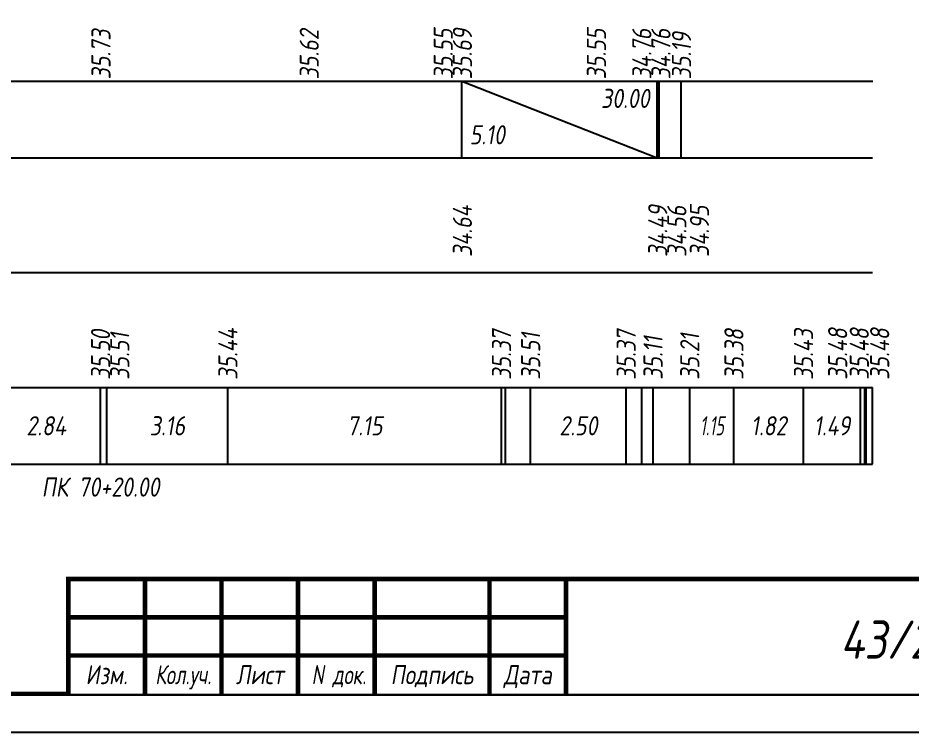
# Model space of a CAD drawing. Extents: x -717 to 1451, y -133302 to 233.
# Drawn here: x 193.4 to 310.1, y -110891.4 to -110798.2 of the extents above; entities that cross this region are included whole.
import ezdxf
from ezdxf.enums import TextEntityAlignment as Align

# ---------------------------------------------------------------- set-up
doc = ezdxf.new("R2010")
doc.units = 0
for name, color, linetype in [('Зарамочное оформление', 7, 'Continuous'), ('Код_510', 7, 'Continuous'), ('Код_514', 1, 'Continuous'), ('Код_516', 1, 'Continuous'), ('Подписи поперечников', 7, 'Continuous'), ('Таблица', 7, 'Continuous')]:
    doc.layers.add(name, color=color, linetype=linetype)
doc.styles.add('М', font='romand.shx', dxfattribs={"width": 0.8, "oblique": 10, "height": 2.5})

# ---------------------------------------------------------------- blocks, each defined once
blk = doc.blocks.new('Штамп')
at = {"linetype": 'Continuous'}
blk.add_wipeout([(199.95, -411.25), (384.95, -411.25), (384.95, -426.25), (199.95, -426.25)], dxfattribs=at).dxf.layer = 'Зарамочное оформление'
at = {"layer": 'Зарамочное оформление', "linetype": 'Continuous', "lineweight": -3, "const_width": 0.6, "flags": 128}
for points in [[(199.95, -426.25), (199.95, -411.25), (384.95, -411.25)], [(209.95, -411.25), (209.95, -426.25)], [(219.95, -411.25), (219.95, -426.25)], [(229.95, -411.25), (229.95, -426.25)], [(239.95, -411.25), (239.95, -426.25)], [(254.95, -411.25), (254.95, -426.25)], [(264.95, -411.25), (264.95, -426.25)], [(199.95, -416.25), (264.95, -416.25)], [(199.95, -421.25), (264.95, -421.25)]]:
    blk.add_lwpolyline(points, dxfattribs=at)
at = {"linetype": 'Continuous', "insert": (319.95, -419.17), "char_height": 5, "width": 110, "attachment_point": 5, "style": 'М'}
blk.add_mtext('{\\Q10;\\W0.8;43/23-Р-ЗП2-1}', dxfattribs=at)
at = {"layer": 'Зарамочное оформление', "linetype": 'Continuous', "style": 'М', "oblique": 10}
for s, width, p in [('Изм.', 0.8, (204.95, -423.75)), ('Кол.уч.', 0.7, (214.95, -423.75)), ('Лист', 0.8, (224.95, -423.75)), ('N док.', 0.7, (235.28, -423.75)), ('Подпись', 0.8, (247.45, -423.75)), ('Дата', 0.8, (259.95, -423.75))]:
    blk.add_text(s, height=2.5, dxfattribs=dict(at, width=width)).set_placement(p, align=Align.MIDDLE_CENTER)
blk = doc.blocks.new('шифр')
blk.add_blockref('Штамп', (0, -110520))

msp = doc.modelspace()

# ---------------------------------------------------------------- linework, layer by layer
at = {"flags": 128}
msp.add_lwpolyline([(-30.054, -110891.421), (389.946, -110891.421), (389.946, -110594.421), (-30.054, -110594.421)], close=True, dxfattribs=at)
at = {"const_width": 0.6, "flags": 128}
msp.add_lwpolyline([(-10.054, -110886.421), (384.946, -110886.421), (384.946, -110599.421), (-10.054, -110599.421)], close=True, dxfattribs=at)

# ---------------------------------------------------------------- next in the draw order: block references
msp.add_blockref('шифр', (0, 59.829))

# ---------------------------------------------------------------- next in the draw order: linework, layer by layer
at = {"layer": 'Код_510'}
for p, q in [((204.16, -110856.421), (204.16, -110846.421)), ((204.974, -110856.421), (204.974, -110846.421)), ((220.788, -110856.421), (220.788, -110846.421)), ((256.523, -110856.421), (256.523, -110846.421)), ((257.023, -110856.421), (257.023, -110846.421)), ((260.323, -110856.421), (260.323, -110846.421)), ((272.802, -110856.421), (272.802, -110846.421)), ((274.833, -110856.421), (274.833, -110846.421)), ((276.308, -110856.421), (276.308, -110846.421)), ((281.101, -110856.421), (281.101, -110846.421)), ((286.875, -110856.421), (286.875, -110846.421)), ((295.957, -110856.421), (295.957, -110846.421)), ((303.407, -110856.421), (303.407, -110846.421)), ((303.948, -110856.421), (303.948, -110846.421)), ((304.12, -110856.421), (304.12, -110846.421)), ((304.972, -110856.421), (304.972, -110846.421))]:
    msp.add_line(p, q, dxfattribs=at)
at = {"layer": 'Код_516'}
for p, q in [((251.356, -110816.421), (251.356, -110806.421)), ((251.356, -110806.421), (276.862, -110816.421)), ((276.862, -110816.421), (276.862, -110806.421)), ((276.862, -110816.421), (276.862, -110806.421)), ((277.091, -110816.421), (277.091, -110806.421)), ((279.972, -110816.421), (279.972, -110806.421)), ((276.862, -110811.421), (277.091, -110811.421))]:
    msp.add_line(p, q, dxfattribs=at)
at = {"layer": 'Таблица'}
for p, q in [((80, -110806.421), (305.026, -110806.421)), ((79.946, -110816.421), (304.972, -110816.421)), ((79.946, -110831.421), (304.972, -110831.421)), ((79.946, -110846.421), (304.972, -110846.421)), ((79.946, -110856.421), (304.972, -110856.421))]:
    msp.add_line(p, q, dxfattribs=at)

# ---------------------------------------------------------------- next in the draw order: texts
at = {"layer": 'Код_510', "style": 'М', "oblique": 10, "width": 0.8}
for s, p in [('35.50', (204.16, -110845.421)), ('35.44', (220.788, -110845.421)), ('35.37', (256.523, -110845.421)), ('35.37', (272.802, -110845.421)), ('35.38', (286.875, -110845.421)), ('35.43', (295.957, -110845.421)), ('35.48', (300.419, -110845.421)), ('35.48', (303.245, -110845.421)), ('35.48', (305.907, -110845.421)), ('35.51', (206.66, -110845.421)), ('35.51', (260.323, -110845.421)), ('35.11', (276.308, -110845.421)), ('35.21', (281.101, -110845.421))]:
    msp.add_text(s, height=2.5, rotation=90, dxfattribs=at).set_placement(p, align=Align.MIDDLE_LEFT)
at = {"layer": 'Код_510', "style": 'М', "oblique": 10}
for s, width, p in [('2.84', 0.8, (197.06, -110851.421)), ('3.16', 0.8, (212.881, -110851.421)), ('7.15', 0.8, (238.656, -110851.421)), ('2.50', 0.8, (266.563, -110851.421)), ('1.15', 0.6, (283.988, -110851.421)), ('1.82', 0.8, (291.416, -110851.421)), ('1.49', 0.8, (299.682, -110851.421))]:
    msp.add_text(s, height=2.5, dxfattribs=dict(at, width=width)).set_placement(p, align=Align.MIDDLE_CENTER)
at = {"layer": 'Код_514', "style": 'М', "oblique": 10, "width": 0.8}
for s, p in [('35.73', (204.214, -110806.194)), ('35.62', (231.41, -110806.194)), ('35.55', (248.91, -110806.194)), ('35.69', (251.41, -110806.194)), ('35.55', (268.91, -110806.194)), ('34.76', (274.843, -110806.194)), ('34.76', (277.343, -110806.194)), ('35.19', (280.026, -110806.194))]:
    msp.add_text(s, height=2.5, rotation=90, dxfattribs=at).set_placement(p, align=Align.MIDDLE_LEFT)
at = {"layer": 'Код_516', "style": 'М', "oblique": 10, "width": 0.8}
msp.add_text('30.00', height=2.5, dxfattribs=at).set_placement((275.862, -110807.421), align=Align.TOP_RIGHT)
msp.add_text('5.10', height=2.5, dxfattribs=at).set_placement((252.356, -110815.421), align=Align.BOTTOM_LEFT)
for s, p in [('34.64', (251.41, -110829.371)), ('34.49', (276.916, -110829.371)), ('34.95', (282.362, -110829.371)), ('34.56', (279.416, -110829.371))]:
    msp.add_text(s, height=2.5, rotation=90, dxfattribs=at).set_placement(p, align=Align.MIDDLE_LEFT)
at = {"layer": 'Подписи поперечников', "style": 'М', "oblique": 10, "width": 0.8}
msp.add_text('ПК 70+20.00', height=2.5, dxfattribs=at).set_placement((204.16, -110861.421), align=Align.BOTTOM_CENTER)

doc.saveas('drawing.dxf')
